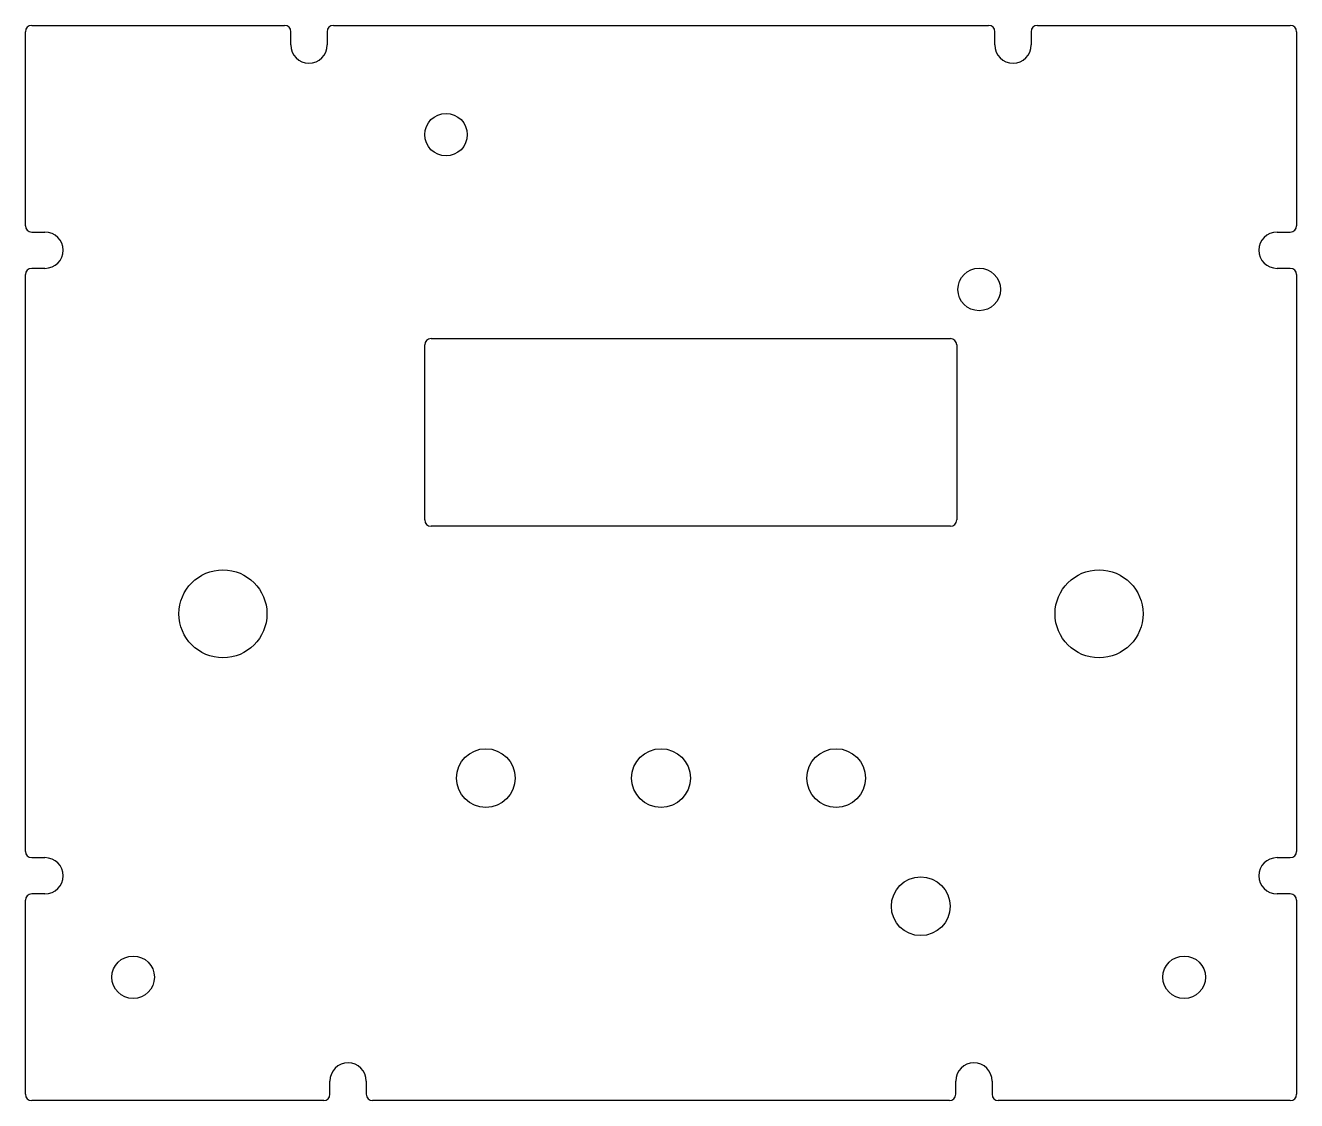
# Model space of a CAD drawing. Extents: x -2.03 to 2.03, y -1.72 to 1.72.
import ezdxf

# ---------------------------------------------------------------- set-up
doc = ezdxf.new("R2010")
doc.units = 0
doc.layers.get('0').update_dxf_attribs({"linetype": 'CONTINUOUS'})

msp = doc.modelspace()

# ---------------------------------------------------------------- linework, layer by layer
at = {"color": 7, "linetype": 'CONTINUOUS'}
for p, q in [((-2.01125, 1.71875), (-1.203, 1.71875)), ((-1.047, 1.71875), (1.047, 1.71875)), ((1.203, 1.71875), (2.01125, 1.71875)), ((-2.03125, 1.078), (-2.03125, 1.69875)), ((-1.183, 1.65625), (-1.183, 1.69875)), ((-1.067, 1.69875), (-1.067, 1.65625)), ((1.067, 1.65625), (1.067, 1.69875)), ((1.183, 1.69875), (1.183, 1.65625)), ((2.03125, 1.69875), (2.03125, 1.078)), ((-2.01125, 1.058), (-1.96875, 1.058)), ((1.96875, 1.058), (2.01125, 1.058)), ((-1.96875, 0.942), (-2.01125, 0.942)), ((2.01125, 0.942), (1.96875, 0.942)), ((-2.03125, -0.922), (-2.03125, 0.922)), ((2.03125, 0.922), (2.03125, -0.922)), ((-0.755, 0.1375), (-0.755, 0.6975)), ((-0.735, 0.7175), (0.925, 0.7175)), ((0.945, 0.6975), (0.945, 0.1375)), ((0.925, 0.1175), (-0.735, 0.1175)), ((-2.01125, -0.942), (-1.96875, -0.942)), ((1.96875, -0.942), (2.01125, -0.942)), ((-2.03125, -1.69875), (-2.03125, -1.078)), ((-1.96875, -1.058), (-2.01125, -1.058)), ((2.01125, -1.058), (1.96875, -1.058)), ((2.03125, -1.078), (2.03125, -1.69875)), ((-1.058, -1.69875), (-1.058, -1.65625)), ((-0.942, -1.65625), (-0.942, -1.69875)), ((0.942, -1.69875), (0.942, -1.65625)), ((1.058, -1.65625), (1.058, -1.69875)), ((-1.078, -1.71875), (-2.01125, -1.71875)), ((0.922, -1.71875), (-0.922, -1.71875)), ((2.01125, -1.71875), (1.078, -1.71875))]:
    msp.add_line(p, q, dxfattribs=at)
for centre, radius in [((-0.687, 1.3695), 0.068), ((1.017, 0.8745), 0.068), ((-1.4, -0.1625), 0.14062), ((1.4, -0.1625), 0.14062), ((-0.56, -0.6875), 0.09375), ((0, -0.6875), 0.09375), ((0.56, -0.6875), 0.09375), ((0.83, -1.0975), 0.09375), ((-1.687, -1.3245), 0.068), ((1.672, -1.3245), 0.068)]:
    msp.add_circle(centre, radius, dxfattribs=at)
for centre, radius, start, end in [((-2.01125, 1.69875), 0.02, 90, 180), ((-1.203, 1.69875), 0.02, 0, 90), ((-1.047, 1.69875), 0.02, 90, 180), ((1.047, 1.69875), 0.02, 0, 90), ((1.203, 1.69875), 0.02, 90, 180), ((2.01125, 1.69875), 0.02, 360, 90), ((-1.125, 1.65625), 0.058, 180, 0), ((1.125, 1.65625), 0.058, 180, 0), ((-2.01125, 1.078), 0.02, 180, 270), ((-1.96875, 1), 0.058, 270, 90), ((1.96875, 1), 0.058, 90, 270), ((2.01125, 1.078), 0.02, 270, 0), ((-2.01125, 0.922), 0.02, 90, 180), ((2.01125, 0.922), 0.02, 0, 90), ((-0.735, 0.6975), 0.02, 90, 180), ((0.925, 0.6975), 0.02, 0, 90), ((-0.735, 0.1375), 0.02, 180, 270), ((0.925, 0.1375), 0.02, 270, 0), ((-2.01125, -0.922), 0.02, 180, 270), ((2.01125, -0.922), 0.02, 270, 0), ((-1.96875, -1), 0.058, 270, 90), ((1.96875, -1), 0.058, 90, 270), ((-2.01125, -1.078), 0.02, 90, 180), ((2.01125, -1.078), 0.02, 0, 90), ((-1, -1.65625), 0.058, 0, 180), ((1, -1.65625), 0.058, 0, 180), ((-2.01125, -1.69875), 0.02, 180, 270), ((-1.078, -1.69875), 0.02, 270, 0), ((-0.922, -1.69875), 0.02, 180, 270), ((0.922, -1.69875), 0.02, 270, 0), ((1.078, -1.69875), 0.02, 180, 270), ((2.01125, -1.69875), 0.02, 270, 0)]:
    msp.add_arc(centre, radius, start, end, dxfattribs=at)

doc.saveas('drawing.dxf')
